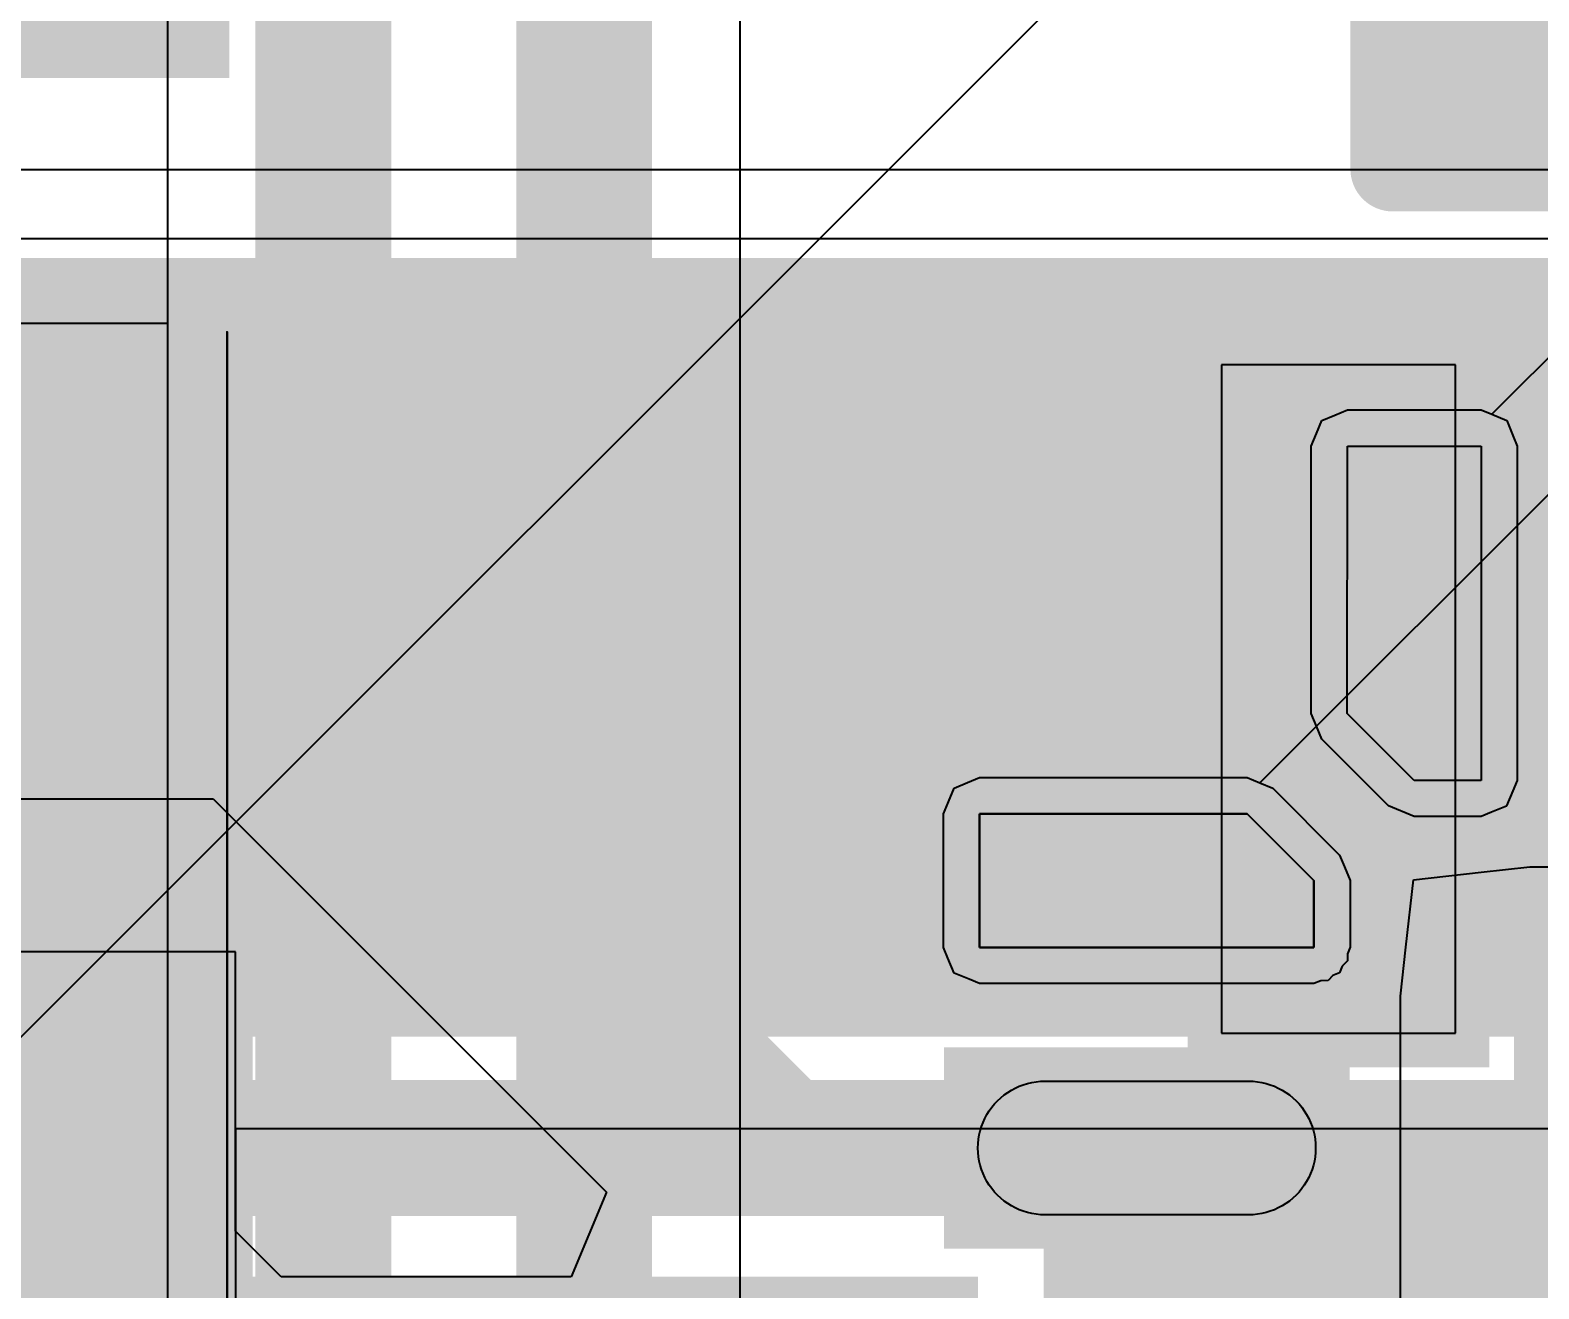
# Model space of a CAD drawing. Header units: inches. Extents: x -11 to 5433, y -4 to 5447.
# Drawn here: x 8.796 to 11.053, y 22.996 to 24.879 of the extents above; entities that cross this region are included whole.
import ezdxf

# ---------------------------------------------------------------- set-up
doc = ezdxf.new("R2010")
doc.units = ezdxf.units.IN
for name, color, linetype in [('Bottom Layer', 5, 'Continuous'), ('Bottom Overlay', 54, 'Continuous'), ('Bottom Paste', 16, 'Continuous'), ('Bottom Solder', 6, 'Continuous'), ('Ground', 16, 'Continuous'), ('Power', 76, 'Continuous'), ('Top Layer', 1, 'Continuous'), ('Top Overlay', 2, 'Continuous'), ('Top Paste', 8, 'Continuous'), ('Top Solder', 216, 'Continuous')]:
    doc.layers.add(name, color=color, linetype=linetype)
doc.styles.add('Arial', font='', dxfattribs={"height": 0.2})
doc.styles.get('Arial').set_extended_font_data('Arial')

# ---------------------------------------------------------------- blocks, each defined once
blk = doc.blocks.new('R___0402_B_25')
at = {"layer": 'Bottom Layer'}
for points in [[(-0.2413, 0.3175), (-0.2413, -0.3175), (-0.6985, -0.3175), (-0.6985, 0.3175)], [(0.6985, 0.3175), (0.6985, -0.3175), (0.2413, -0.3175), (0.2413, 0.3175)]]:
    blk.add_hatch(color=5, dxfattribs=at).paths.add_polyline_path(points)
at = {"layer": 'Bottom Paste'}
for points in [[(-0.2413, 0.3175), (-0.2413, -0.3175), (-0.6985, -0.3175), (-0.6985, 0.3175)], [(0.6985, 0.3175), (0.6985, -0.3175), (0.2413, -0.3175), (0.2413, 0.3175)]]:
    blk.add_hatch(color=16, dxfattribs=at).paths.add_polyline_path(points)
at = {"layer": 'Bottom Solder'}
for points in [[(-0.1863, 0.3725), (-0.1863, -0.3725), (-0.7535, -0.3725), (-0.7535, 0.3725)], [(0.7535, 0.3725), (0.7535, -0.3725), (0.1863, -0.3725), (0.1863, 0.3725)]]:
    blk.add_hatch(color=6, dxfattribs=at).paths.add_polyline_path(points)
at = {"layer": 'Bottom Overlay'}
for points in [[(0.7874, 0.4064, 0.127, 0.127, 0), (-0.7874, 0.4064, 0.127, 0.127, 0)], [(-0.7874, -0.4064, 0.127, 0.127, 0), (-0.7874, 0.4064, 0.127, 0.127, 0)], [(0.7874, -0.4064, 0.127, 0.127, 0), (0.7874, 0.4064, 0.127, 0.127, 0)], [(0.8128, 0.4318, 0.00323, 0.00323, 0), (-0.8128, 0.4318, 0.00323, 0.00323, 0)], [(0.7874, -0.4064, 0.127, 0.127, 0), (-0.7874, -0.4064, 0.127, 0.127, 0)]]:
    blk.add_lwpolyline(points, format="xyseb", dxfattribs=at)
for points in [[(-0.8191, 0.4064, 0.0635, 0.0635, 1), (-0.7556, 0.4064, 0.0635, 0.0635, 1)], [(-0.8191, 0.4064, 0.0635, 0.0635, 1), (-0.7556, 0.4064, 0.0635, 0.0635, 1)], [(0.7556, 0.4064, 0.0635, 0.0635, 1), (0.8191, 0.4064, 0.0635, 0.0635, 1)], [(0.7556, 0.4064, 0.0635, 0.0635, 1), (0.8191, 0.4064, 0.0635, 0.0635, 1)], [(-0.8136, 0.4318, 0.00161, 0.00161, 1), (-0.812, 0.4318, 0.00161, 0.00161, 1)], [(0.812, 0.4318, 0.00161, 0.00161, 1), (0.8136, 0.4318, 0.00161, 0.00161, 1)], [(-0.8191, -0.4064, 0.0635, 0.0635, 1), (-0.7556, -0.4064, 0.0635, 0.0635, 1)], [(-0.8191, -0.4064, 0.0635, 0.0635, 1), (-0.7556, -0.4064, 0.0635, 0.0635, 1)], [(0.7556, -0.4064, 0.0635, 0.0635, 1), (0.8191, -0.4064, 0.0635, 0.0635, 1)], [(0.7556, -0.4064, 0.0635, 0.0635, 1), (0.8191, -0.4064, 0.0635, 0.0635, 1)]]:
    blk.add_lwpolyline(points, format="xyseb", close=True, dxfattribs=at)
blk = doc.blocks.new('WQFN_30_EP_2_5_4_5__B_27')
at = {"layer": 'Bottom Layer'}
blk.add_hatch(color=5, dxfattribs=at).paths.add_polyline_path([(0.9474, -1.5), (0.9474, -1.3), (1.4524, -1.3), (1.4524, -1.5)])
h = blk.add_hatch(color=5, dxfattribs=at)
edge = h.paths.add_edge_path()
edge.add_arc((1.2899, -1.8001), 0.06, 270, 450)
edge.add_line((1.2899, -1.7401), (1.1099, -1.7401))
edge.add_arc((1.1099, -1.8001), 0.06, 90, 270)
edge.add_line((1.1099, -1.8601), (1.2899, -1.8601))
h = blk.add_hatch(color=5, dxfattribs=at)
edge = h.paths.add_edge_path()
edge.add_arc((0.8001, -2.2899), 0.06, 180, 360)
edge.add_line((0.8601, -2.2899), (0.8601, -2.1099))
edge.add_arc((0.8001, -2.1099), 0.06, 0, 180)
edge.add_line((0.7401, -2.1099), (0.7401, -2.2899))
at = {"layer": 'Bottom Paste'}
h = blk.add_hatch(color=16, dxfattribs=at)
edge = h.paths.add_edge_path()
edge.add_arc((1.2899, -1.8001), 0.06, 270, 450)
edge.add_line((1.2899, -1.7401), (1.1099, -1.7401))
edge.add_arc((1.1099, -1.8001), 0.06, 90, 270)
edge.add_line((1.1099, -1.8601), (1.2899, -1.8601))
h = blk.add_hatch(color=16, dxfattribs=at)
edge = h.paths.add_edge_path()
edge.add_arc((0.8001, -2.2899), 0.06, 180, 360)
edge.add_line((0.8601, -2.2899), (0.8601, -2.1099))
edge.add_arc((0.8001, -2.1099), 0.06, 0, 180)
edge.add_line((0.7401, -2.1099), (0.7401, -2.2899))
at = {"layer": 'Bottom Solder'}
for points in [[(-0.6508, -1.6508), (-0.6508, 1.6508), (0.6508, 1.6508), (0.6508, -1.6508)], [(0.8966, -1.5508), (0.8966, -1.2492), (1.5032, -1.2492), (1.5032, -1.5508)]]:
    blk.add_hatch(color=6, dxfattribs=at).paths.add_polyline_path(points)
h = blk.add_hatch(color=6, dxfattribs=at)
edge = h.paths.add_edge_path()
edge.add_arc((1.2899, -1.8001), 0.1616, 270, 450)
edge.add_line((1.2899, -1.6385), (1.1099, -1.6385))
edge.add_arc((1.1099, -1.8001), 0.1616, 90, 270)
edge.add_line((1.1099, -1.9617), (1.2899, -1.9617))
h = blk.add_hatch(color=6, dxfattribs=at)
edge = h.paths.add_edge_path()
edge.add_arc((0.8001, -2.2899), 0.1616, 180, 360)
edge.add_line((0.9617, -2.2899), (0.9617, -2.1099))
edge.add_arc((0.8001, -2.1099), 0.1616, 0, 180)
edge.add_line((0.6385, -2.1099), (0.6385, -2.2899))
at = {"layer": 'Bottom Layer'}
for p, q in [((0.95, -1.7001), (0.9499, -1.7003)), ((0.9499, -1.7003), (0.9499, -1.8)), ((1.4499, -1.7), (0.95, -1.7001)), ((1.4499, -1.9), (1.4499, -1.7)), ((0.9499, -1.8), (1.0498, -1.9)), ((1.0498, -1.9), (1.4499, -1.9)), ((1.4499, -1.9), (1.4499, -1.9)), ((0.6999, -2.4499), (0.6999, -1.9499)), ((0.6999, -1.9499), (0.7001, -1.9499)), ((0.7001, -1.9499), (0.7999, -1.9499)), ((0.7999, -1.9499), (0.9, -2.05)), ((0.9, -2.05), (0.8999, -2.4499)), ((0.8999, -2.4499), (0.6999, -2.4499)), ((0.8999, -2.4499), (0.8999, -2.4499))]:
    blk.add_line(p, q, dxfattribs=at)
at = {"layer": 'Bottom Overlay'}
for points in [[(1.3262, -2.1025, 0.127, 0.127, 0), (1.3262, -2.3262, 0.127, 0.127, 0)], [(1.3262, -2.3262, 0.127, 0.127, 0), (1.1025, -2.3262, 0.127, 0.127, 0)]]:
    blk.add_lwpolyline(points, format="xyseb", dxfattribs=at)
for points in [[(1.2945, -2.1025, 0.0635, 0.0635, 1), (1.358, -2.1025, 0.0635, 0.0635, 1)], [(1.0708, -2.3262, 0.0635, 0.0635, 1), (1.1343, -2.3262, 0.0635, 0.0635, 1)], [(1.2945, -2.3262, 0.0635, 0.0635, 1), (1.358, -2.3262, 0.0635, 0.0635, 1)], [(1.2945, -2.3262, 0.0635, 0.0635, 1), (1.358, -2.3262, 0.0635, 0.0635, 1)]]:
    blk.add_lwpolyline(points, format="xyseb", close=True, dxfattribs=at)
at = {"layer": 'Bottom Paste'}
for p, q in [((1.0032, -1.3104), (1.0091, -1.3077)), ((1.0091, -1.3077), (1.0152, -1.3054)), ((1.0152, -1.3054), (1.0215, -1.3035)), ((1.0215, -1.3035), (1.0279, -1.302)), ((1.0279, -1.302), (1.0343, -1.3009)), ((1.0343, -1.3009), (1.0409, -1.3003)), ((1.0409, -1.3003), (1.0474, -1.3)), ((1.0474, -1.3), (1.3524, -1.3)), ((1.3524, -1.3), (1.3589, -1.3003)), ((1.3589, -1.3003), (1.3655, -1.3009)), ((1.3655, -1.3009), (1.3719, -1.302)), ((1.3719, -1.302), (1.3783, -1.3035)), ((1.3783, -1.3035), (1.3846, -1.3054)), ((1.3846, -1.3054), (1.3907, -1.3077)), ((1.3907, -1.3077), (1.3966, -1.3104)), ((0.9722, -1.3341), (0.9767, -1.3293)), ((0.9767, -1.3293), (0.9815, -1.3249)), ((0.9815, -1.3249), (0.9865, -1.3207)), ((0.9865, -1.3207), (0.9918, -1.3169)), ((0.9918, -1.3169), (0.9974, -1.3134)), ((0.9974, -1.3134), (1.0032, -1.3104)), ((1.3966, -1.3104), (1.4024, -1.3134)), ((1.4024, -1.3134), (1.4079, -1.3169)), ((1.4079, -1.3169), (1.4133, -1.3207)), ((1.4133, -1.3207), (1.4183, -1.3249)), ((1.4183, -1.3249), (1.4231, -1.3293)), ((1.4231, -1.3293), (1.4276, -1.3341)), ((0.9577, -1.3558), (0.9608, -1.3501)), ((0.9608, -1.3501), (0.9643, -1.3445)), ((0.9643, -1.3445), (0.9681, -1.3392)), ((0.9681, -1.3392), (0.9722, -1.3341)), ((1.4276, -1.3341), (1.4317, -1.3392)), ((1.4317, -1.3392), (1.4355, -1.3445)), ((1.4355, -1.3445), (1.439, -1.3501)), ((1.439, -1.3501), (1.4421, -1.3558)), ((0.9493, -1.3805), (0.9508, -1.3742)), ((0.9508, -1.3742), (0.9527, -1.3679)), ((0.9527, -1.3679), (0.955, -1.3618)), ((0.955, -1.3618), (0.9577, -1.3558)), ((1.4421, -1.3558), (1.4448, -1.3618)), ((1.4448, -1.3618), (1.4471, -1.3679)), ((1.4471, -1.3679), (1.449, -1.3742)), ((1.449, -1.3742), (1.4505, -1.3805)), ((0.9474, -1.4), (0.9476, -1.3935)), ((0.9476, -1.3935), (0.9483, -1.387)), ((0.9483, -1.387), (0.9493, -1.3805)), ((1.4505, -1.3805), (1.4515, -1.387)), ((1.4515, -1.387), (1.4515, -1.387)), ((1.4515, -1.387), (1.4522, -1.3935)), ((1.4522, -1.3935), (1.4524, -1.4)), ((0.9476, -1.4066), (0.9474, -1.4)), ((0.9483, -1.4131), (0.9476, -1.4066)), ((0.9493, -1.4196), (0.9483, -1.4131)), ((0.9508, -1.4259), (0.9493, -1.4196)), ((1.4505, -1.4196), (1.449, -1.4259)), ((1.4515, -1.4131), (1.4505, -1.4196)), ((1.4522, -1.4066), (1.4515, -1.4131)), ((1.4524, -1.4), (1.4522, -1.4066)), ((0.9527, -1.4322), (0.9508, -1.4259)), ((0.955, -1.4383), (0.9527, -1.4322)), ((0.9577, -1.4443), (0.955, -1.4383)), ((1.4448, -1.4383), (1.4421, -1.4443)), ((1.4471, -1.4322), (1.4448, -1.4383)), ((1.449, -1.4259), (1.4471, -1.4322)), ((0.9608, -1.45), (0.9577, -1.4443)), ((0.9643, -1.4556), (0.9608, -1.45)), ((0.9681, -1.4609), (0.9643, -1.4556)), ((0.9722, -1.466), (0.9681, -1.4609)), ((0.9767, -1.4708), (0.9722, -1.466)), ((1.4276, -1.466), (1.4231, -1.4708)), ((1.4317, -1.4609), (1.4276, -1.466)), ((1.4355, -1.4556), (1.4317, -1.4609)), ((1.439, -1.4501), (1.4355, -1.4556)), ((1.4421, -1.4443), (1.439, -1.4501)), ((0.9815, -1.4752), (0.9767, -1.4708)), ((0.9865, -1.4794), (0.9815, -1.4752)), ((0.9918, -1.4832), (0.9865, -1.4794)), ((0.9974, -1.4867), (0.9918, -1.4832)), ((1.0032, -1.4897), (0.9974, -1.4867)), ((1.4024, -1.4867), (1.3966, -1.4897)), ((1.4079, -1.4832), (1.4024, -1.4867)), ((1.4133, -1.4794), (1.4079, -1.4832)), ((1.4183, -1.4752), (1.4133, -1.4794)), ((1.4231, -1.4708), (1.4183, -1.4752)), ((1.0091, -1.4924), (1.0032, -1.4897)), ((1.0152, -1.4947), (1.0091, -1.4924)), ((1.0215, -1.4966), (1.0152, -1.4947)), ((1.0279, -1.4981), (1.0215, -1.4966)), ((1.0343, -1.4992), (1.0279, -1.4981)), ((1.0409, -1.4998), (1.0343, -1.4992)), ((1.0474, -1.5), (1.0409, -1.4998)), ((1.3524, -1.5), (1.0474, -1.5)), ((1.3589, -1.4998), (1.3524, -1.5)), ((1.3655, -1.4992), (1.3589, -1.4998)), ((1.3719, -1.4981), (1.3655, -1.4992)), ((1.3783, -1.4966), (1.3719, -1.4981)), ((1.3846, -1.4947), (1.3783, -1.4966)), ((1.3907, -1.4924), (1.3846, -1.4947)), ((1.3966, -1.4897), (1.3907, -1.4924)), ((0.9499, -1.7003), (0.95, -1.7001)), ((0.9499, -1.8), (0.9499, -1.7003)), ((0.95, -1.7001), (1.4499, -1.7)), ((1.4499, -1.7), (1.4499, -1.9)), ((1.0498, -1.9), (0.9499, -1.8)), ((1.4499, -1.9), (1.0498, -1.9)), ((1.4499, -1.9), (1.4499, -1.9)), ((0.6999, -2.4499), (0.6999, -1.9499)), ((0.6999, -1.9499), (0.7001, -1.9499)), ((0.7001, -1.9499), (0.7999, -1.9499)), ((0.7999, -1.9499), (0.7999, -1.9499)), ((0.7999, -1.9499), (0.9, -2.05)), ((0.9, -2.05), (0.8999, -2.4499)), ((0.8999, -2.4499), (0.6999, -2.4499))]:
    blk.add_line(p, q, dxfattribs=at)
at = {"layer": 'Bottom Solder'}
for p, q in [((0.9397, -1.6502), (0.95, -1.646)), ((0.95, -1.646), (1.4499, -1.6459)), ((1.4499, -1.6459), (1.4499, -1.6459)), ((1.4499, -1.6459), (1.4499, -1.6459)), ((1.4499, -1.6459), (1.4499, -1.6459)), ((1.4499, -1.6459), (1.4657, -1.6524)), ((0.9075, -1.6721), (0.9117, -1.6619)), ((0.9117, -1.6619), (0.9214, -1.6579)), ((0.9214, -1.6579), (0.9287, -1.6504)), ((0.9287, -1.6504), (0.9397, -1.6502)), ((1.4657, -1.6524), (1.4882, -1.6617)), ((1.4882, -1.6617), (1.4882, -1.6617)), ((1.4882, -1.6617), (1.4882, -1.6617)), ((1.4882, -1.6617), (1.4974, -1.6841)), ((0.8958, -1.7003), (0.8998, -1.6906)), ((0.8997, -1.68), (0.9075, -1.6721)), ((0.8997, -1.6801), (0.8997, -1.68)), ((0.8998, -1.6906), (0.8997, -1.6801)), ((1.4974, -1.6841), (1.504, -1.7)), ((0.8958, -1.8), (0.8958, -1.7003)), ((1.504, -1.7), (1.5041, -1.9)), ((0.9044, -1.8208), (0.8958, -1.8)), ((0.9116, -1.8383), (0.9044, -1.8208)), ((0.9117, -1.8383), (0.9116, -1.8383)), ((1.0115, -1.9383), (0.9117, -1.8383)), ((0.9117, -1.8383), (0.9117, -1.8383)), ((0.9117, -1.8383), (0.9117, -1.8383)), ((0.6524, -1.9341), (0.6617, -1.9117)), ((0.6617, -1.9116), (0.6841, -1.9024)), ((0.6617, -1.9117), (0.6617, -1.9116)), ((0.6617, -1.9117), (0.6617, -1.9117)), ((0.6841, -1.9024), (0.6999, -1.8958)), ((0.6999, -1.8958), (0.7999, -1.8958)), ((0.7999, -1.8958), (0.8382, -1.9117)), ((0.8382, -1.9117), (0.9383, -2.0117)), ((1.5041, -1.9), (1.4966, -1.918)), ((1.5041, -1.9), (1.5041, -1.9)), ((1.5041, -1.9), (1.5041, -1.9)), ((0.6458, -1.9499), (0.6524, -1.9341)), ((1.0307, -1.9463), (1.0115, -1.9383)), ((1.0115, -1.9383), (1.0115, -1.9383)), ((1.0115, -1.9383), (1.0115, -1.9383)), ((1.4882, -1.9383), (1.4679, -1.9467)), ((1.4966, -1.918), (1.4882, -1.9383)), ((1.4882, -1.9383), (1.4882, -1.9383)), ((1.4882, -1.9383), (1.4882, -1.9383)), ((1.0307, -1.9463), (-5421.186, -5425.6862)), ((0.6458, -2.4499), (0.6458, -1.9499)), ((1.0498, -1.9542), (1.0307, -1.9463)), ((1.4499, -1.9542), (1.0498, -1.9542)), ((1.0498, -1.9542), (1.0498, -1.9542)), ((1.0498, -1.9542), (1.0498, -1.9542)), ((1.4679, -1.9467), (1.4499, -1.9542)), ((1.4499, -1.9542), (1.4499, -1.9542)), ((1.4499, -1.9542), (1.4499, -1.9542)), ((0.9383, -2.0117), (0.9383, -2.0117)), ((0.9383, -2.0117), (0.9383, -2.0117)), ((0.9383, -2.0117), (0.9462, -2.031)), ((0.9462, -2.031), (0.9541, -2.05)), ((0.9541, -2.05), (0.954, -2.4499)), ((0.9541, -2.05), (0.9541, -2.05)), ((0.9541, -2.05), (0.9541, -2.05)), ((0.6523, -2.4658), (0.6458, -2.4499)), ((0.6458, -2.4499), (0.6458, -2.4499)), ((0.6458, -2.4499), (0.6458, -2.4499)), ((0.954, -2.4499), (0.9461, -2.469)), ((0.6616, -2.4882), (0.6523, -2.4658)), ((0.9461, -2.469), (0.9381, -2.4882)), ((0.684, -2.4975), (-5421.186, -5425.6862)), ((0.684, -2.4975), (0.6616, -2.4882)), ((0.6616, -2.4882), (0.6616, -2.4882)), ((0.6616, -2.4882), (0.6616, -2.4882)), ((0.6999, -2.5041), (0.684, -2.4975)), ((0.8999, -2.5041), (0.6999, -2.5041)), ((0.6999, -2.5041), (0.6999, -2.5041)), ((0.6999, -2.5041), (0.6999, -2.5041)), ((0.9189, -2.4962), (0.8999, -2.5041)), ((0.9381, -2.4882), (0.9189, -2.4962)), ((0.9381, -2.4882), (0.9381, -2.4882)), ((0.9381, -2.4882), (0.9381, -2.4882))]:
    blk.add_line(p, q, dxfattribs=at)
blk = doc.blocks.new('R___0402_B_30')
at = {"layer": 'Bottom Layer'}
for points in [[(-0.2413, 0.3175), (-0.2413, -0.3175), (-0.6985, -0.3175), (-0.6985, 0.3175)], [(0.6985, 0.3175), (0.6985, -0.3175), (0.2413, -0.3175), (0.2413, 0.3175)]]:
    blk.add_hatch(color=5, dxfattribs=at).paths.add_polyline_path(points)
at = {"layer": 'Bottom Paste'}
for points in [[(-0.2413, 0.3175), (-0.2413, -0.3175), (-0.6985, -0.3175), (-0.6985, 0.3175)], [(0.6985, 0.3175), (0.6985, -0.3175), (0.2413, -0.3175), (0.2413, 0.3175)]]:
    blk.add_hatch(color=16, dxfattribs=at).paths.add_polyline_path(points)
at = {"layer": 'Bottom Solder'}
for points in [[(-0.1863, 0.3725), (-0.1863, -0.3725), (-0.7535, -0.3725), (-0.7535, 0.3725)], [(0.7535, 0.3725), (0.7535, -0.3725), (0.1863, -0.3725), (0.1863, 0.3725)]]:
    blk.add_hatch(color=6, dxfattribs=at).paths.add_polyline_path(points)
at = {"layer": 'Bottom Overlay'}
for points in [[(0.7874, 0.4064, 0.127, 0.127, 0), (-0.7874, 0.4064, 0.127, 0.127, 0)], [(-0.7874, -0.4064, 0.127, 0.127, 0), (-0.7874, 0.4064, 0.127, 0.127, 0)], [(0.7874, -0.4064, 0.127, 0.127, 0), (0.7874, 0.4064, 0.127, 0.127, 0)], [(0.8128, 0.4318, 0.00323, 0.00323, 0), (-0.8128, 0.4318, 0.00323, 0.00323, 0)], [(0.7874, -0.4064, 0.127, 0.127, 0), (-0.7874, -0.4064, 0.127, 0.127, 0)]]:
    blk.add_lwpolyline(points, format="xyseb", dxfattribs=at)
for points in [[(-0.8191, 0.4064, 0.0635, 0.0635, 1), (-0.7556, 0.4064, 0.0635, 0.0635, 1)], [(-0.8191, 0.4064, 0.0635, 0.0635, 1), (-0.7556, 0.4064, 0.0635, 0.0635, 1)], [(0.7556, 0.4064, 0.0635, 0.0635, 1), (0.8191, 0.4064, 0.0635, 0.0635, 1)], [(0.7556, 0.4064, 0.0635, 0.0635, 1), (0.8191, 0.4064, 0.0635, 0.0635, 1)], [(-0.8136, 0.4318, 0.00161, 0.00161, 1), (-0.812, 0.4318, 0.00161, 0.00161, 1)], [(0.812, 0.4318, 0.00161, 0.00161, 1), (0.8136, 0.4318, 0.00161, 0.00161, 1)], [(-0.8191, -0.4064, 0.0635, 0.0635, 1), (-0.7556, -0.4064, 0.0635, 0.0635, 1)], [(-0.8191, -0.4064, 0.0635, 0.0635, 1), (-0.7556, -0.4064, 0.0635, 0.0635, 1)], [(0.7556, -0.4064, 0.0635, 0.0635, 1), (0.8191, -0.4064, 0.0635, 0.0635, 1)], [(0.7556, -0.4064, 0.0635, 0.0635, 1), (0.8191, -0.4064, 0.0635, 0.0635, 1)]]:
    blk.add_lwpolyline(points, format="xyseb", close=True, dxfattribs=at)
blk = doc.blocks.new('TL3340AF160QG_48')
at = {"layer": 'Top Solder'}
blk.add_line((-1.71, 0.3751), (-5443.0227, 5441.6372), dxfattribs=at)
blk = doc.blocks.new('16_QFN__4_4__53')
at = {"layer": 'Top Layer'}
for points in [[(1.35, 1.35), (1.35, -1.35), (-1.35, -1.35), (-1.35, 1.35)], [(2.55, 1.1351), (2.55, 0.7851), (1.55, 0.7851), (1.55, 1.1351)]]:
    blk.add_hatch(color=1, dxfattribs=at).paths.add_polyline_path(points)
at = {"layer": 'Top Solder'}
for points in [[(1.1859, 2.6008), (1.1859, 1.4992), (0.7343, 1.4992), (0.7343, 2.6008)], [(1.4008, 1.4008), (1.4008, -1.4008), (-1.4008, -1.4008), (-1.4008, 1.4008)], [(2.6008, 1.1859), (2.6008, 0.7343), (1.4992, 0.7343), (1.4992, 1.1859)]]:
    blk.add_hatch(color=216, dxfattribs=at).paths.add_polyline_path(points)
at = {"layer": 'Top Overlay'}
for points in [[(1.3663, 2.1, 0.127, 0.127, 0), (2.1, 2.1, 0.127, 0.127, 0)], [(2.1, 2.1, 0.127, 0.127, 0), (2.1, 1.3663, 0.127, 0.127, 0)]]:
    blk.add_lwpolyline(points, format="xyseb", dxfattribs=at)
for points in [[(1.3345, 2.1, 0.0635, 0.0635, 1), (1.398, 2.1, 0.0635, 0.0635, 1)], [(2.0682, 2.1, 0.0635, 0.0635, 1), (2.1317, 2.1, 0.0635, 0.0635, 1)], [(2.0682, 2.1, 0.0635, 0.0635, 1), (2.1317, 2.1, 0.0635, 0.0635, 1)], [(2.0682, 1.3663, 0.0635, 0.0635, 1), (2.1317, 1.3663, 0.0635, 0.0635, 1)]]:
    blk.add_lwpolyline(points, format="xyseb", close=True, dxfattribs=at)
at = {"layer": 'Top Paste'}
for p, q in [((2.55, 1.1351), (1.55, 1.1351)), ((1.55, 1.1351), (1.55, 0.7851)), ((2.55, 0.7851), (2.55, 1.1351)), ((1.55, 0.7851), (2.55, 0.7851)), ((2.55, 0.7851), (2.55, 0.7851))]:
    blk.add_line(p, q, dxfattribs=at)
blk = doc.blocks.new('CSD17313Q2_54')
at = {"layer": 'Top Solder'}
for points in [[(-0.4306, -0.3484), (0.6226, -0.3484), (0.6226, -0.9516), (-0.4306, -0.9516)], [(1.2516, -0.9516), (0.5934, -0.9516), (0.5934, -0.3484), (1.2516, -0.3484)]]:
    blk.add_hatch(color=216, dxfattribs=at).paths.add_polyline_path(points)
at = {"layer": 'Top Overlay'}
blk.add_lwpolyline([(-1, -1.0684, 0.127, 0.127, 0), (1, -1.0684, 0.127, 0.127, 0)], format="xyseb", dxfattribs=at)
blk.add_lwpolyline([(0.9683, -1.0684, 0.0635, 0.0635, 1), (1.0318, -1.0684, 0.0635, 0.0635, 1)], format="xyseb", close=True, dxfattribs=at)

msp = doc.modelspace()

# ---------------------------------------------------------------- hatches: boundary and pattern name
at = {"layer": 'Top Layer'}
for points in [[(8.2526, 22.8274), (8.9662, 22.8274), (8.9662, 24.4293), (8.2526, 24.4293)], [(8.2526, 23.3737), (12.2285, 23.3737), (12.2285, 24.4293), (8.2526, 24.4293)]]:
    msp.add_hatch(color=1, dxfattribs=at).paths.add_polyline_path(points)

# ---------------------------------------------------------------- linework, layer by layer
at = {"layer": 'Bottom Layer'}
for p, q in [((9.0015, 26.5628), (9.0015, 24.4403)), ((9.0015, 24.4403), (8.4711, 24.4403)), ((8.2145, 23.7291), (9.0701, 23.7291)), ((9.0701, 23.7291), (9.6581, 23.1411)), ((10.9662, 23.6194), (11.0391, 23.6273)), ((11.0391, 23.6273), (11.0391, 23.6273)), ((11.0391, 23.6273), (11.4931, 23.6273)), ((10.8537, 23.5072), (10.865, 23.6082)), ((10.865, 23.6082), (10.9662, 23.6194)), ((9.1035, 23.5005), (8.2145, 23.5005)), ((9.1035, 23.0823), (9.1035, 23.5005)), ((10.8458, 23.434), (10.8537, 23.5072)), ((10.8458, 22.1799), (10.8458, 23.434)), ((10.8458, 23.434), (10.8458, 23.434)), ((9.6581, 23.1411), (9.6055, 23.0141)), ((9.1718, 23.0141), (9.1035, 23.0823)), ((9.6055, 23.0141), (9.1718, 23.0141))]:
    msp.add_line(p, q, dxfattribs=at)
for points in [[(9.2346, 23.8942, 0.2032, 0.2032, 0), (9.2346, 26.9285, 0.2032, 0.2032, 0)], [(8.659, 24.0847, 0.254, 0.254, 0), (8.7014, 24.0847, 0.254, 0.254, 0)], [(9.2346, 23.8942, 0.2032, 0.2032, 0), (9.9219, 23.207, 0.2032, 0.2032, 0)], [(9.9219, 23.207, 0.2032, 0.2032, 0), (10.4663, 23.207, 0.2032, 0.2032, 0)], [(8.659, 23.1449, 0.1524, 0.1524, 0), (8.7479, 23.1449, 0.1524, 0.1524, 0)], [(8.7479, 23.1449, 0.1524, 0.1524, 0), (9.086, 22.8069, 0.1524, 0.1524, 0)]]:
    msp.add_lwpolyline(points, format="xyseb", dxfattribs=at)
for points in [[(8.6379, 24.0847, 0.127, 0.127, 1), (8.7649, 24.0847, 0.127, 0.127, 1)], [(9.1838, 23.8942, 0.1016, 0.1016, 1), (9.2854, 23.8942, 0.1016, 0.1016, 1)], [(9.1838, 23.8942, 0.1016, 0.1016, 1), (9.2854, 23.8942, 0.1016, 0.1016, 1)], [(9.8711, 23.207, 0.1016, 0.1016, 1), (9.9727, 23.207, 0.1016, 0.1016, 1)], [(9.8711, 23.207, 0.1016, 0.1016, 1), (9.9727, 23.207, 0.1016, 0.1016, 1)], [(10.4155, 23.207, 0.1016, 0.1016, 1), (10.5171, 23.207, 0.1016, 0.1016, 1)], [(8.7098, 23.1449, 0.0762, 0.0762, 1), (8.786, 23.1449, 0.0762, 0.0762, 1)], [(8.7098, 23.1449, 0.0762, 0.0762, 1), (8.786, 23.1449, 0.0762, 0.0762, 1)]]:
    msp.add_lwpolyline(points, format="xyseb", close=True, dxfattribs=at)
at = {"layer": 'Ground'}
msp.add_line((13.9417, 24.6699), (7.9517, 24.6699), dxfattribs=at)
for points in [[(6.9868, 24.4368, 0.2032, 0.2032, 0), (14.3322, 24.4368, 0.2032, 0.2032, 0)], [(6.8844, 23.7356, 0.2032, 0.2032, 0), (14.2728, 23.7356, 0.2032, 0.2032, 0)], [(6.9499, 23.207, 0.2032, 0.2032, 0), (15.0576, 23.207, 0.2032, 0.2032, 0)]]:
    msp.add_lwpolyline(points, format="xyseb", dxfattribs=at)
at = {"layer": 'Power'}
for p, q in [((9.0015, 26.5628), (9.0015, 18.461)), ((9.8579, 18.1206), (9.8579, 26.3853))]:
    msp.add_line(p, q, dxfattribs=at)
for points in [[(9.2346, 18.3645, 0.2032, 0.2032, 0), (9.2346, 26.9285, 0.2032, 0.2032, 0)], [(9.6248, 17.7549, 0.2032, 0.2032, 0), (9.6248, 26.4818, 0.2032, 0.2032, 0)]]:
    msp.add_lwpolyline(points, format="xyseb", dxfattribs=at)
at = {"layer": 'Top Layer'}
for p, q in [((12.2285, 24.5668), (8.2526, 24.5668)), ((9.1037, 22.8274), (9.1037, 23.2363)), ((9.1037, 23.2363), (12.2285, 23.2363))]:
    msp.add_line(p, q, dxfattribs=at)

# ---------------------------------------------------------------- block references
for name, p, rotation in [('TL3340AF160QG_48', (-8.785, 4.4704), 270), ('WQFN_30_EP_2_5_4_5__B_27', (11.6662, 21.8069), 180), ('R___0402_B_25', (11.2407, 25.4587), 270), ('CSD17313Q2_54', (7.8978, 23.2776), 90), ('R___0402_B_30', (8.659, 23.6148), 270), ('16_QFN__4_4__53', (11.7131, 21.8285), 90)]:
    msp.add_blockref(name, p, dxfattribs=dict(rotation=rotation))

# ---------------------------------------------------------------- texts
at = {"layer": 'Bottom Overlay', "style": 'Arial', "text_generation_flag": 2}
msp.add_text('R49', height=0.762, rotation=270, dxfattribs=at).set_placement((8.3322, 24.7201))

doc.saveas('drawing.dxf')
